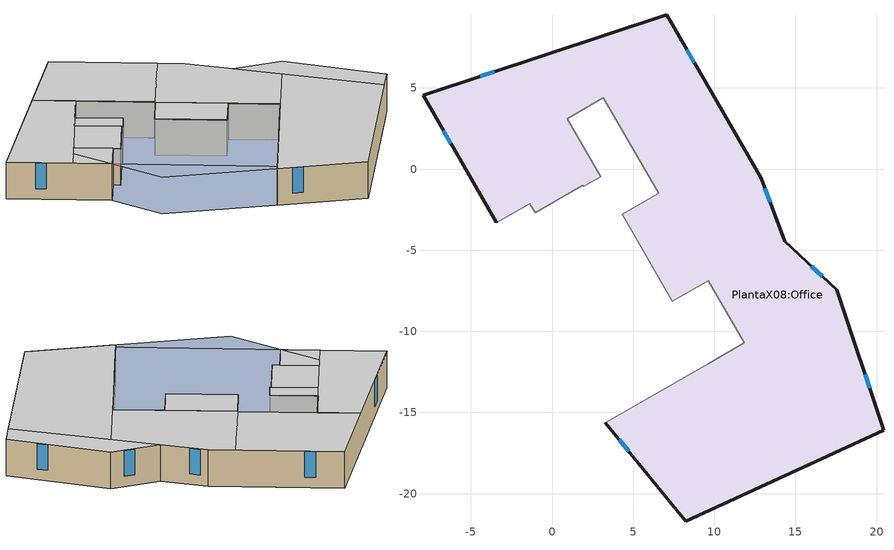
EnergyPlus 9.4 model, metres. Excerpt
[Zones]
PlantaX08:Office
 floor adiabatic (Forjado interior Aljarafe Center oficinas): 16.1,-18.09 8.25,-21.7 3.29,-15.64 11.84,-10.7 z31.44; 16.13,-18.07 16.1,-18.09 9.63,-6.87 9.66,-6.85 z31.44; 9.66,-6.85 7.42,-8.15 4.32,-2.77 6.56,-1.48 z31.44; 14.34,-4.45 6.81,2.6 10,4.44 12.88,-0.56 z31.44; 20.45,-16.09 16.13,-18.07 4.86,1.47 6.81,2.6 17.53,-7.42 z31.44; 2.99,-0.47 1.95,-1.07 1.9,-0.98 2.94,-0.38 z31.44; 2.94,-0.38 -1.05,-2.68 -1.37,-2.12 2.61,0.18 z31.44; 10,4.44 4.86,1.47 3.16,4.41 8.3,7.38 z31.44; 8.3,7.38 0.92,3.12 -1.19,6.78 7.07,9.51 z31.44; 2.61,0.18 -3.43,-3.31 -7.96,4.54 -1.19,6.78 z31.44
 wall outside (Fachada exterior Aljarafe Center oficinas): 3.29,-15.64 8.25,-21.7 20.45,-16.09 17.53,-7.42 14.34,-4.45 12.88,-0.56 7.07,9.51 -7.96,4.54 -3.45,-3.27 -3.45,-3.32 z31.44:35.18
 wall adiabatic (Particion interna Aljarafe Center oficinas): -3.45,-3.32 -1.37,-2.12 -1.05,-2.68 1.9,-0.98 1.95,-1.07 2.99,-0.47 0.92,3.12 3.16,4.41 6.56,-1.48 4.32,-2.77 7.42,-8.15 9.63,-6.87 11.84,-10.7 9.63,-11.98 5.64,-14.28 3.29,-15.64 z31.44:35.18
 window x5 (Vidrio Aljarafe Center Clr 6mm/12mm Air - 1001): 8.77,6.57 8.31,7.36 z32.52:35.14
 window x4 (Vidrio Aljarafe Center Clr 6mm/12mm Air - 1001): -3.56,6 -4.43,5.71 / -6.7,2.36 -6.24,1.57 / 19.58,-13.5 19.29,-12.63 z32.52:35.14
 window x3 (Vidrio Aljarafe Center Clr 6mm/12mm Air - 1001): 4.13,-16.67 4.71,-17.38 z32.52:35.14
 window x2 (Vidrio Aljarafe Center Clr 6mm/12mm Air - 1001): 16.65,-6.6 15.98,-5.98 z32.52:35.14
 window (Vidrio Aljarafe Center Clr 6mm/12mm Air - 1001): 13.43,-2.03 13.11,-1.18 z32.52:35.14
 ceiling adiabatic (Forjado interior Aljarafe Center oficinas_Reversed): 18.98,-16.77 20.45,-16.09 17.53,-7.42 14.34,-4.45 z35.18; -3.45,-3.27 -3.82,0.38 -5.12,-0.37 z35.18; -3.45,-3.32 -1.37,-2.12 -3.07,0.82 -3.82,0.38 z35.18; -1.05,-2.68 1.9,-0.98 -0.12,2.52 -3.07,0.82 z35.18; 1.95,-1.07 2.99,-0.47 0.92,3.12 -0.12,2.52 z35.18; -5.12,-0.37 3.13,4.39 1.28,7.6 -7.96,4.54 z35.18; 7.42,-8.15 9.63,-6.87 6.53,-1.5 4.32,-2.77 z35.18; 3.13,4.39 3.16,4.41 1.32,7.61 1.28,7.6 z35.18; 6.56,-1.48 11.7,1.49 7.07,9.51 1.32,7.61 z35.18; 11.84,-10.7 15.83,-8.4 12.88,-0.56 11.7,1.49 6.53,-1.5 z35.18; 8.25,-21.7 18.98,-16.77 15.83,-8.4 3.29,-15.64 z35.18
shading: -3.45,-3.27 -4.35,5.73 -7.96,4.54 z31.44; 18.98,-16.77 20.45,-16.09 17.53,-7.42 14.34,-4.45 z31.44; 8.25,-21.7 18.98,-16.77 12.88,-0.56 7.07,9.51 -4.35,5.73 -2.98,-8 z31.44; 14.34,-4.45 1.41,7.64 7.07,9.51 12.88,-0.56 z35.18; 4.64,-17.29 -2.98,-8 -3.45,-3.27 z35.18; 20.45,-16.09 8.25,-21.7 4.64,-17.29 -7.96,4.54 1.41,7.64 17.53,-7.42 z35.18
[Building]
Building: North Axis=0; Terrain=Suburbs; Loads Convergence Tolerance Value=0.04; Temperature Convergence Tolerance Value=0.4; Solar Distribution=FullExteriorWithReflections; Maximum Number of Warmup Days=25; Minimum Number of Warmup Days=6
[Site:Location]
CICSE Aljarafe center (01-01:31-12)  (01-01:31-12): Latitude=37.42; Longitude=-5.9; Time Zone=1; Elevation=9
[SizingPeriod:DesignDay] Day of Month=15; Humidity Condition Type=WetBulb; Barometric Pressure=101216.9; Wind Direction=0; Rain Indicator=No; Snow Indicator=No
Name | Month | Day Type | Maximum DryBulb Temperature | Daily DryBulb Temperature Range | Wetbulb or DewPoint at Maximum DryBulb | Wind Speed | Daylight Saving Time Indicator | Solar Model Indicator | Sky Clearness
Summer Design Day in CICSE Aljarafe center (01-01:31-12) Jul | 7 | SummerDesignDay | 39.8 | 16.1 | 23.6 | 0 | Yes | ASHRAEClearSky | 0.98
Winter Design Day in CICSE Aljarafe center (01-01:31-12) | 1 | WinterDesignDay | 1.9 | 0 | 1.9 | 10.2 | No |  | 0
[Site:GroundTemperature:BuildingSurface]
18, 18, 18, 18, 18, 18, 18, 18, 18, 18, 18, 18
[Site:GroundTemperature:FCfactorMethod]
January Ground Temperature=13.6; February Ground Temperature=11.2; March Ground Temperature=10.55; April Ground Temperature=11.12; May Ground Temperature=14.35; June Ground Temperature=17.97; July Ground Temperature=21.38; August Ground Temperature=23.85; September Ground Temperature=24.57; October Ground Temperature=23.41; November Ground Temperature=20.62; December Ground Temperature=17.1
[Site:GroundTemperature:Shallow]
14, 14, 14, 14, 14, 14, 14, 14, 14, 14, 14, 14
[Site:GroundTemperature:Deep]
14, 14, 14, 14, 14, 14, 14, 14, 14, 14, 14, 14
[Site:GroundReflectance]
0.2, 0.2, 0.2, 0.2, 0.2, 0.2, 0.2, 0.2, 0.2, 0.2, 0.2, 0.2
[Site:GroundReflectance:SnowModifier]
2, 2
[Site:WaterMainsTemperature]
Calculation Method=Correlation; Annual Average Outdoor Air Temperature=10; Maximum Difference In Monthly Average Outdoor Air Temperatures=20
[Material] Roughness=Rough; Thermal Absorptance=0.9
Name | Thickness | Conductivity | Density | Specific Heat | Solar Absorptance | Visible Absorptance
Placa de yeso laminado [PYL] 750 < d < 900_.015 | 0.015 | 0.25 | 825 | 1000 | 0.5 | 0.5
FR Sin Entrevigado -Canto 350 mm_.35 | 0.35 | 4.375 | 2350 | 1000 | 0.6 | 0.6
Marmol [2600 < d < 2800]_.045 | 0.045 | 3.5 | 2700 | 1000 | 0.58 | 0.58
Concrete cast - glass reinforced_.1 | 0.1 | 0.9 | 1950 | 840 | 0.6 | 0.6
MW Lana mineral [0.05 W/[mK]]_.04 | 0.04 | 0.05 | 40 | 1000 | 0.6 | 0.6
Placa de yeso laminado [PYL] 750 < d < 900_.013 | 0.013 | 0.25 | 825 | 1000 | 0.5 | 0.5
Gypsum Plasterboard_.025 | 0.025 | 0.25 | 900 | 1000 | 0.5 | 0.5
MW Lana mineral [0.05 W/[mK]]_.1 | 0.1 | 0.05 | 40 | 1000 | 0.6 | 0.6
[Material:NoMass] Roughness=Rough; Thermal Absorptance=0.9; Solar Absorptance=0.7; Visible Absorptance=0.7
Name | Thermal Resistance
1_RVAL_2; 1_RVAL_4; 3_RVAL_2; 3_RVAL_4 | 0.15
5_RVAL_2 | 0.18
[WindowMaterial:Glazing]
3: Optical Data Type=SpectralAverage; Thickness=0.006; Solar Transmittance at Normal Incidence=0.775; Front Side Solar Reflectance at Normal Incidence=0.071; Back Side Solar Reflectance at Normal Incidence=0.071; Visible Transmittance at Normal Incidence=0.881; Front Side Visible Reflectance at Normal Incidence=0.08; Back Side Visible Reflectance at Normal Incidence=0.08; Infrared Transmittance at Normal Incidence=0; Front Side Infrared Hemispherical Emissivity=0.84; Back Side Infrared Hemispherical Emissivity=0.84; Conductivity=0.9; Dirt Correction Factor for Solar and Visible Transmittance=1
[WindowMaterial:Gas]
1017: Gas Type=Air; Thickness=0.012
[Construction]
Forjado interior Aljarafe Center oficinas: Placa de yeso laminado [PYL] 750 < d < 900_.015, 1_RVAL_2, FR Sin Entrevigado -Canto 350 mm_.35, 1_RVAL_4, Marmol [2600 < d < 2800]_.045
Forjado interior Aljarafe Center oficinas_Reversed: Marmol [2600 < d < 2800]_.045, 3_RVAL_2, FR Sin Entrevigado -Canto 350 mm_.35, 3_RVAL_4, Placa de yeso laminado [PYL] 750 < d < 900_.015
Fachada exterior Aljarafe Center oficinas: Concrete cast - glass reinforced_.1, 5_RVAL_2, MW Lana mineral [0.05 W/[mK]]_.04, Placa de yeso laminado [PYL] 750 < d < 900_.013
Particion interna Aljarafe Center oficinas: Gypsum Plasterboard_.025, MW Lana mineral [0.05 W/[mK]]_.1, Gypsum Plasterboard_.025
Vidrio Aljarafe Center Clr 6mm/12mm Air - 1001: 3, 1017, 3
[Zone]
PlantaX08:Office: Type=1; Multiplier=1; Volume=843.6251; Floor Area=312.3717; Zone Inside Convection Algorithm=TARP; Part of Total Floor Area=Yes
[ShadingProperty:Reflectance] Diffuse Solar Reflectance of Unglazed Part of Shading Surface=.4; Diffuse Visible Reflectance of Unglazed Part of Shading Surface=.4; Fraction of Shading Surface That Is Glazed=0
Name | Shading Surface
 | Aljarafe Center - Planta +00 - Surface 1 (1)
 | Aljarafe Center - Planta +00 - Surface 2 (2)
 | Aljarafe Center - Planta +00 - Surface 3 (3)
 | Aljarafe Center - Planta +00 - Surface 4 (4)
 | Aljarafe Center - Planta +00 - Surface 5 (5)
 | Aljarafe Center - Planta +00 - Surface 6 (6)
 | Aljarafe Center - Planta +00 - Surface 7 (7)
 | Aljarafe Center - Planta +00 - Surface 8 (8)
 | Aljarafe Center - Planta +00 - Surface 9 (9)
 | Aljarafe Center - Planta +00 - Surface 10 (10)
 | Aljarafe Center - Planta +00 - Surface 11 (11)
 | Aljarafe Center - Planta +00 - Surface 12 (12)
 | Aljarafe Center - Planta +00 - Surface 13 (13)
 | Aljarafe Center - Planta +00 - Surface 14 (14)
 | Aljarafe Center - Planta +00 - Surface 15 (15)
 | Aljarafe Center - Planta +00 - Surface 16 (16)
 | Aljarafe Center - Planta +00 - Surface 17 (17)
 | Aljarafe Center - Planta +00 - Surface 18 (18)
 | Aljarafe Center - Planta +00 - Surface 19 (19)
 | Aljarafe Center - Planta +00 - Surface 20 (20)
 | Aljarafe Center - Planta +00 - Surface 21 (21)
 | Aljarafe Center - Planta +00 - Surface 22 (22)
 | Aljarafe Center - Planta +00 - Surface 23 (23)
 | Aljarafe Center - Planta +00 - Surface 24 (24)
 | Aljarafe Center - Planta +00 - Surface 25 (25)
 | Aljarafe Center - Planta +00 - Surface 26 (26)
 | Aljarafe Center - Planta +00 - Surface 27 (27)
 | Aljarafe Center - Planta +00 - Surface 28 (28)
 | Aljarafe Center - Planta +00 - Surface 29 (29)
 | Aljarafe Center - Planta +00 - Surface 30 (30)
 | Aljarafe Center - Planta +00 - Surface 31 (31)
 | Aljarafe Center - Planta +00 - Surface 32 (32)
 | Aljarafe Center - Planta +00 - Surface 33 (33)
 | Aljarafe Center - Planta +00 - Surface 34 (34)
 | Aljarafe Center - Planta +00 - Surface 35 (35)
 | Aljarafe Center - Planta +00 - Surface 36 (36)
 | Aljarafe Center - Planta +00 - Surface 37 (37)
 | Aljarafe Center - Planta +00 - Surface 38 (38)
 | Aljarafe Center - Planta +00 - Surface 39 (39)
 | Aljarafe Center - Planta +00 - Surface 40 (40)
 | Aljarafe Center - Planta +00 - Surface 41 (41)
 | Aljarafe Center - Planta +01 - Surface 1 (42)
 | Aljarafe Center - Planta +01 - Surface 2 (43)
 | Aljarafe Center - Planta +01 - Surface 3 (44)
 | Aljarafe Center - Planta +01 - Surface 4 (45)
 | Aljarafe Center - Planta +01 - Surface 5 (46)
 | Aljarafe Center - Planta +01 - Surface 6 (47)
 | Aljarafe Center - Planta +01 - Surface 7 (48)
 | Aljarafe Center - Planta +01 - Surface 8 (49)
 | Aljarafe Center - Planta +01 - Surface 9 (50)
 | Aljarafe Center - Planta +01 - Surface 10 (51)
 | Aljarafe Center - Planta +01 - Surface 11 (52)
 | Aljarafe Center - Planta +01 - Surface 12 (53)
 | Aljarafe Center - Planta +01 - Surface 13 (54)
 | Aljarafe Center - Planta +01 - Surface 14 (55)
 | Aljarafe Center - Planta +01 - Surface 15 (56)
 | Aljarafe Center - Planta +01 - Surface 16 (57)
 | Aljarafe Center - Planta +01 - Surface 17 (58)
 | Aljarafe Center - Planta +01 - Surface 18 (59)
 | Aljarafe Center - Planta +01 - Surface 19 (60)
 | Aljarafe Center - Planta +01 - Surface 20 (61)
 | Aljarafe Center - Planta +01 - Surface 21 (62)
 | Aljarafe Center - Hotel - Surface 1 (63)
 | Aljarafe Center - Hotel - Surface 2 (64)
 | Aljarafe Center - Hotel - Surface 3 (65)
 | Aljarafe Center - Hotel - Surface 4 (66)
 | Aljarafe Center - Hotel - Surface 5 (67)
 | Aljarafe Center - Hotel - Surface 6 (68)
 | Aljarafe Center - Hotel - Surface 7 (69)
 | Aljarafe Center - Hotel - Surface 8 (70)
 | Aljarafe Center - Hotel - Surface 9 (71)
 | Aljarafe Center - Hotel - Surface 10 (72)
 | Aljarafe Center - Hotel - Surface 11 (73)
 | Aljarafe Center - Hotel - Surface 12 (74)
 | Aljarafe Center - Hotel - Surface 13 (75)
 | Aljarafe Center - Hotel - Surface 14 (76)
 | Aljarafe Center - Hotel - Surface 15 (77)
 | Aljarafe Center - Planta +03-07 - Surface 1 (78)
 | Aljarafe Center - Planta +03-07 - Surface 2 (79)
 | Aljarafe Center - Planta +03-07 - Surface 3 (80)
 | Aljarafe Center - Planta +03-07 - Surface 4 (81)
 | Aljarafe Center - Planta +03-07 - Surface 5 (82)
 | Aljarafe Center - Planta +03-07 - Surface 6 (83)
 | Aljarafe Center - Planta +03-07 - Surface 7 (84)
 | Aljarafe Center - Planta +03-07 - Surface 8 (85)
 | Aljarafe Center - Planta +03-07 - Surface 9 (86)
 | Aljarafe Center - Planta +03-07 - Surface 10 (87)
 | Aljarafe Center - Planta +03-07 - Surface 11 (88)
 | Aljarafe Center - Planta +03-07 - Surface 12 (89)
 | Aljarafe Center - Planta +03-07 - Surface 13 (90)
 | Aljarafe Center - Planta +03-07 - Surface 14 (91)
 | Aljarafe Center - Planta +03-07 - Surface 15 (92)
 | Aljarafe Center - Component block 1 - Surface 1 (93)
 | Aljarafe Center - Component block 1 - Surface 2 (94)
 | Aljarafe Center - Component block 1 - Surface 3 (95)
 | Aljarafe Center - Component block 1 - Surface 4 (96)
 | Aljarafe Center - Component block 1 - Surface 5 (97)
 | Aljarafe Center - Component block 1 - Surface 6 (98)
 | Aljarafe Center - Component block 1 - Surface 7 (99)
 | Aljarafe Center - Component block 1 - Surface 8 (100)
 | Aljarafe Center - Component block 1 - Surface 9 (101)
 | Aljarafe Center - Component block 1 - Surface 10 (102)
 | Aljarafe Center - Component block 1 - Surface 11 (103)
 | Aljarafe Center - Component block 1 - Surface 12 (104)
 | Aljarafe Center - Component block 1 - Surface 13 (105)
 | Aljarafe Center - Component block 1 - Surface 14 (106)
 | Aljarafe Center - Component block 1 - Surface 15 (107)
[PEOPLE]
People PlantaX08:Office: Zone or ZoneList=PlantaX08:Office; Number of People Schedule=On; Number of People Calculation Method=People/Area; People per Zone Floor Area=0.111; Fraction Radiant=0.3; Sensible Heat Fraction=AutoCalculate; Activity Level Schedule=Activity Schedule 42268; Carbon Dioxide Generation Rate=3.82e-08; Enable ASHRAE 55 Comfort Warnings=No; Mean Radiant Temperature Calculation Type=ZoneAveraged; Work Efficiency Schedule=Work efficiency; Clothing Insulation Calculation Method=ClothingInsulationSchedule; Clothing Insulation Schedule=Clothing Schedule 42268; Air Velocity Schedule=Default Air Velocity for Comfort Calculations; Thermal Comfort Model 1 Type=Fanger
[Lights]
PlantaX08:Office General lighting: Zone or ZoneList=PlantaX08:Office; Schedule=Office_OpenOff_Light; Design Level Calculation Method=Watts/Area; Watts per Zone Floor Area=11.54; Return Air Fraction=0; Fraction Radiant=0.72; Fraction Visible=0.18; Fraction Replaceable=1; EndUse Subcategory=ELECTRIC EQUIPMENT#PlantaX08:Office#GeneralLights
[ZoneInfiltration:DesignFlowRate]
PlantaX08:Office Infiltration: Zone or ZoneList=PlantaX08:Office; Schedule=On 24/7; Design Flow Rate Calculation Method=Flow/zone; Design Flow Rate=0.164038; Constant Term Coefficient=1; Temperature Term Coefficient=0; Velocity Term Coefficient=0; Velocity Squared Term Coefficient=0
[DesignSpecification:OutdoorAir]
PlantaX08:Office Design Specification Outdoor Air Object: Outdoor Air Method=Flow/Person; Outdoor Air Flow per Person=0; Outdoor Air Flow per Zone Floor Area=0; Outdoor Air Flow per Zone=0.703021; Outdoor Air Flow Air Changes per Hour=0; Outdoor Air Schedule=On 24/7
[DesignSpecification:ZoneAirDistribution]
PlantaX08:Office Design Specification Zone Air Distribution Object: Zone Air Distribution Effectiveness in Cooling Mode=1; Zone Air Distribution Effectiveness in Heating Mode=1; Zone Secondary Recirculation Fraction=0
[Sizing:Zone]
PlantaX08:Office: Zone Cooling Design Supply Air Temperature Input Method=SupplyAirTemperature; Zone Cooling Design Supply Air Temperature=14; Zone Cooling Design Supply Air Temperature Difference=5; Zone Heating Design Supply Air Temperature Input Method=SupplyAirTemperature; Zone Heating Design Supply Air Temperature=50; Zone Heating Design Supply Air Temperature Difference=15; Zone Cooling Design Supply Air Humidity Ratio=0.009; Zone Heating Design Supply Air Humidity Ratio=0.004; Design Specification Outdoor Air Object=PlantaX08:Office Design Specification Outdoor Air Object; Zone Heating Sizing Factor=1.25; Zone Cooling Sizing Factor=1.15; Cooling Design Air Flow Method=DesignDay; Cooling Design Air Flow Rate=0; Cooling Minimum Air Flow per Zone Floor Area=0.00076; Cooling Minimum Air Flow=0; Cooling Minimum Air Flow Fraction=0; Heating Design Air Flow Method=DesignDay; Heating Design Air Flow Rate=0; Heating Maximum Air Flow per Zone Floor Area=0.00203; Heating Maximum Air Flow=0.14158; Heating Maximum Air Flow Fraction=0.3; Design Specification Zone Air Distribution Object=PlantaX08:Office Design Specification Zone Air Distribution Object; Account for Dedicated Outdoor Air System=Yes; Dedicated Outdoor Air System Control Strategy=NeutralSupplyAir; Dedicated Outdoor Air Low Setpoint Temperature for Design=autosize; Dedicated Outdoor Air High Setpoint Temperature for Design=autosize
[ZoneControl:Thermostat]
PlantaX08:Office Thermostat: Zone or ZoneList=PlantaX08:Office; Control Type Schedule=Control type schedule: Always 4; Control 1=PlantaX08:Office Dual SP
[ZoneControl:Thermostat:ThermalComfort]
PlantaX08:Office Comfort Control: Zone or ZoneList=PlantaX08:Office; Averaging Method=PeopleAverage; Minimum DryBulb Temperature Setpoint=12.8; Maximum DryBulb Temperature Setpoint=40; Thermal Comfort Control Type Schedule=Zone Comfort Control Type Sched; Thermal Comfort Control 1=PlantaX08:Office Dual Comfort Setpoint
[ThermostatSetpoint:DualSetpoint]
PlantaX08:Office Dual SP: Heating Setpoint Temperature Schedule=PlantaX08:Office Heating Setpoint Schedule; Cooling Setpoint Temperature Schedule=PlantaX08:Office Cooling Setpoint Schedule
[ThermostatSetpoint:ThermalComfort:Fanger:DualSetpoint]
PlantaX08:Office Dual Comfort Setpoint: Fanger Thermal Comfort Heating Schedule=PMV_H_SP_PlantaX08_Office; Fanger Thermal Comfort Cooling Schedule=PMV_C_SP_PlantaX08_Office
[ZoneHVAC:TerminalUnit:VariableRefrigerantFlow]
PlantaX08:Office VRF Indoor Unit: Terminal Unit Availability Schedule=On 24/7; Cooling Supply Air Flow Rate=autosize; No Cooling Supply Air Flow Rate=autosize; Heating Supply Air Flow Rate=autosize; No Heating Supply Air Flow Rate=autosize; Cooling Outdoor Air Flow Rate=0; Heating Outdoor Air Flow Rate=0; No Load Outdoor Air Flow Rate=0; Supply Air Fan Operating Mode Schedule=On 24/7; Supply Air Fan Placement=DrawThrough; Supply Air Fan Object=PlantaX08:Office VRF Indoor Unit Supply Fan; Cooling Coil Object=PlantaX08:Office VRF Indoor Unit DX Cooling Coil; Heating Coil Object=PlantaX08:Office VRF Indoor Unit DX Heating Coil; Zone Terminal Unit On Parasitic Electric Energy Use=30; Zone Terminal Unit Off Parasitic Electric Energy Use=20
[Zone equipment]
PlantaX08:Office: PlantaX08:Office VRF Indoor Unit
[Fan:ConstantVolume]
PlantaX08:Office VRF Indoor Unit Supply Fan: Availability Schedule=On 24/7; Fan Total Efficiency=0.7; Pressure Rise=100; Maximum Flow Rate=autosize; Motor Efficiency=0.9; Motor In Airstream Fraction=1; EndUse Subcategory=General
[Coil:Cooling:DX:VariableRefrigerantFlow]
PlantaX08:Office VRF Indoor Unit DX Cooling Coil: Availability Schedule=On 24/7; Gross Rated Total Cooling Capacity=autosize; Gross Rated Sensible Heat Ratio=autosize; Rated Air Flow Rate=autosize; Cooling Capacity Ratio Modifier Function of Temperature Curve=VRFTUCoolCapFT; Cooling Capacity Modifier Curve Function of Flow Fraction=VRFACCoolCapFFF
[Coil:Heating:DX:VariableRefrigerantFlow]
PlantaX08:Office VRF Indoor Unit DX Heating Coil: Availability Schedule=On 24/7; Gross Rated Heating Capacity=autosize; Rated Air Flow Rate=autosize; Heating Capacity Ratio Modifier Function of Temperature Curve=VRFTUHeatCapFT; Heating Capacity Modifier Function of Flow Fraction Curve=VRFACCoolCapFFF
[AirConditioner:VariableRefrigerantFlow]
Heat Pump=VRF Outdoor Unit; Availability Schedule=On 24/7; Gross Rated Total Cooling Capacity=autosize; Gross Rated Cooling COP=3.3; Minimum Outdoor Temperature in Cooling Mode=-6; Maximum Outdoor Temperature in Cooling Mode=80; Cooling Capacity Ratio Modifier Function of Low Temperature Curve=VRFCoolCapFT; Cooling Capacity Ratio Boundary Curve=VRFCoolCapFTBoundary; Cooling Capacity Ratio Modifier Function of High Temperature Curve=VRFCoolCapFTHi; Cooling Energy Input Ratio Modifier Function of Low Temperature Curve=VRFCoolEIRFT; Cooling Energy Input Ratio Boundary Curve=VRFCoolEIRFTBoundary; Cooling Energy Input Ratio Modifier Function of High Temperature Curve=VRFCoolEIRFTHi; Cooling Energy Input Ratio Modifier Function of Low PartLoad Ratio Curve=CoolingEIRLowPLR; Cooling Energy Input Ratio Modifier Function of High PartLoad Ratio Curve=CoolingEIRHiPLR; Cooling Combination Ratio Correction Factor Curve=CoolingCombRatio; Cooling PartLoad Fraction Correlation Curve=VRFCPLFFPLR; Gross Rated Heating Capacity=autosize; Rated Heating Capacity Sizing Ratio=1; Gross Rated Heating COP=3.4; Minimum Outdoor Temperature in Heating Mode=-20; Maximum Outdoor Temperature in Heating Mode=40; Heating Capacity Ratio Modifier Function of Low Temperature Curve=VRFHeatCapFT; Heating Capacity Ratio Boundary Curve=VRFHeatCapFTBoundary; Heating Capacity Ratio Modifier Function of High Temperature Curve=VRFHeatCapFTHi; Heating Energy Input Ratio Modifier Function of Low Temperature Curve=VRFHeatEIRFT; Heating Energy Input Ratio Boundary Curve=VRFHeatEIRFTBoundary; Heating Energy Input Ratio Modifier Function of High Temperature Curve=VRFHeatEIRFTHi; Heating Performance Curve Outdoor Temperature Type=WetBulbTemperature; Heating Energy Input Ratio Modifier Function of Low PartLoad Ratio Curve=HeatingEIRLowPLR; Heating Energy Input Ratio Modifier Function of High PartLoad Ratio Curve=HeatingEIRHiPLR; Heating Combination Ratio Correction Factor Curve=HeatingCombRatio; Heating PartLoad Fraction Correlation Curve=VRFCPLFFPLR; Minimum Heat Pump PartLoad Ratio=0.2; Master Thermostat Priority Control Type=LoadPriority; Zone Terminal Unit List=VRF Outdoor Unit Zone List; Heat Pump Waste Heat Recovery=Yes; Equivalent Piping Length used for Piping Correction Factor in Cooling Mode=50; Vertical Height used for Piping Correction Factor=15; Piping Correction Factor for Length in Cooling Mode Curve=CoolingLengthCorrectionFactor; Piping Correction Factor for Height in Cooling Mode Coefficient=0; Equivalent Piping Length used for Piping Correction Factor in Heating Mode=50; Piping Correction Factor for Length in Heating Mode Curve=VRF Piping Correction Factor for Length in Heating Mode; Piping Correction Factor for Height in Heating Mode Coefficient=0; Crankcase Heater Power per Compressor=15; Number of Compressors=2; Ratio of Compressor Size to Total Compressor Capacity=0.5; Maximum Outdoor DryBulb Temperature for Crankcase Heater=5; Defrost Strategy=Resistive; Defrost Control=Timed; Defrost Time Period Fraction=0; Resistive Defrost Heater Capacity=autosize; Maximum Outdoor Drybulb Temperature for Defrost Operation=5; Condenser Type=AirCooled; Water Condenser Volume Flow Rate=autosize; Evaporative Condenser Effectiveness=0.9; Evaporative Condenser Air Flow Rate=autosize; Evaporative Condenser Pump Rated Power Consumption=autosize; Basin Heater Capacity=0; Basin Heater Setpoint Temperature=2; Basin Heater Operating Schedule=On 24/7; Fuel Type=Electricity; Minimum Outdoor Temperature in Heat Recovery Mode=-10; Maximum Outdoor Temperature in Heat Recovery Mode=40; Heat Recovery Cooling Capacity Modifier Curve=VRF Heat Recovery Cooling Capacity Modifier; Initial Heat Recovery Cooling Capacity Fraction=0.5; Heat Recovery Cooling Capacity Time Constant=0.15; Heat Recovery Cooling Energy Modifier Curve=VRF Heat Recovery Cooling Energy Modifier; Initial Heat Recovery Cooling Energy Fraction=1; Heat Recovery Cooling Energy Time Constant=0; Heat Recovery Heating Capacity Modifier Curve=VRF Heat Recovery Heating Capacity Modifier; Initial Heat Recovery Heating Capacity Fraction=1; Heat Recovery Heating Capacity Time Constant=0.15; Heat Recovery Heating Energy Modifier Curve=VRF Heat Recovery Heating Energy Modifier; Initial Heat Recovery Heating Energy Fraction=1; Heat Recovery Heating Energy Time Constant=0
[ZoneTerminalUnitList]
VRF Outdoor Unit Zone List: Zone Terminal Unit Name 1=PlantaX08:Office VRF Indoor Unit
[ENERGYMANAGEMENTSYSTEM:SENSOR] OutputVariable or OutputMeter Index Key=People PlantaX08:Office
Name | OutputVariable or OutputMeter
PMV_PlantaX08_Office | Zone Thermal Comfort Fanger Model PMV
People_Occupant_Count_PlantaX08_Office | People Occupant Count
[ENERGYMANAGEMENTSYSTEM:ACTUATOR] Actuated Component Type=Schedule:Compact; Actuated Component Control Type=Schedule Value
Name | Actuated Component Unique
PMV_H_SP_act_PlantaX08_Office | PMV_H_SP_PlantaX08_Office
PMV_C_SP_act_PlantaX08_Office | PMV_C_SP_PlantaX08_Office
[ENERGYMANAGEMENTSYSTEM:PROGRAMCALLINGMANAGER]
set_cooling_season_input_data: BeginTimestepBeforePredictor; set_cooling_season_input_data
set_cooling_season: BeginTimestepBeforePredictor; set_cooling_season
set_zone_input_data_PlantaX08_Office: BeginTimestepBeforePredictor; set_zone_input_data_PlantaX08_Office
apply_aPMV_PlantaX08_Office: BeginTimestepBeforePredictor; apply_aPMV_PlantaX08_Office
monitor_aPMV_PlantaX08_Office: BeginTimestepBeforePredictor; monitor_aPMV_PlantaX08_Office
count_aPMV_comfort_hours_PlantaX08_Office: BeginTimestepBeforePredictor; count_aPMV_comfort_hours_PlantaX08_Office
[ENERGYMANAGEMENTSYSTEM:PROGRAM]
set_cooling_season_input_data: set CoolSeasonStart = 120; set CoolSeasonEnd = 210
set_cooling_season: if CoolSeasonEnd > CoolSeasonStart; if (DayOfYear >= CoolSeasonStart) && (DayOfYear < CoolSeasonEnd); set CoolingSeason = 1; else; set CoolingSeason = 0; endif; elseif CoolSeasonStart > CoolSeasonEnd; if (DayOfYear >= CoolSeasonStart) || (DayOfYear < CoolSeasonEnd); set CoolingSeason = 1; else; set CoolingSeason = 0; endif; endif
set_zone_input_data_PlantaX08_Office: set adap_coeff_cooling_PlantaX08_Office = 0; set adap_coeff_heating_PlantaX08_Office = 0; set pmv_cooling_sp_PlantaX08_Office = -0.5; set pmv_heating_sp_PlantaX08_Office = 0.5; set tolerance_cooling_sp_cooling_season_PlantaX08_Office = -0.1; set tolerance_cooling_sp_heating_season_PlantaX08_Office = -0.1; set tolerance_heating_sp_cooling_season_PlantaX08_Office = 0.1; set tolerance_heating_sp_heating_season_PlantaX08_Office = 0.1
apply_aPMV_PlantaX08_Office: if CoolingSeason == 1; set adap_coeff_PlantaX08_Office = adap_coeff_cooling_PlantaX08_Office; set tolerance_cooling_sp_PlantaX08_Office = tolerance_cooling_sp_cooling_season_PlantaX08_Office; set tolerance_heating_sp_PlantaX08_Office = tolerance_heating_sp_cooling_season_PlantaX08_Office; elseif CoolingSeason == 0; set adap_coeff_PlantaX08_Office = adap_coeff_heating_PlantaX08_Office; set tolerance_cooling_sp_PlantaX08_Office = tolerance_cooling_sp_heating_season_PlantaX08_Office; set tolerance_heating_sp_PlantaX08_Office = tolerance_heating_sp_heating_season_PlantaX08_Office; endif; set aPMV_H_SP_noTol_PlantaX08_Office = pmv_heating_sp_PlantaX08_Office/(1+adap_coeff_PlantaX08_Office*pmv_heating_sp_PlantaX08_Office); set aPMV_C_SP_noTol_PlantaX08_Office = pmv_cooling_sp_PlantaX08_Office/(1+adap_coeff_PlantaX08_Office*pmv_cooling_sp_PlantaX08_Office); set aPMV_H_SP_PlantaX08_Office = aPMV_H_SP_noTol_PlantaX08_Office+tolerance_heating_sp_PlantaX08_Office; set aPMV_C_SP_PlantaX08_Office = aPMV_C_SP_noTol_PlantaX08_Office+tolerance_cooling_sp_PlantaX08_Office; if People_Occupant_Count_PlantaX08_Office > 0; if aPMV_H_SP_PlantaX08_Office < 0; set PMV_H_SP_act_PlantaX08_Office = aPMV_H_SP_PlantaX08_Office; else; set PMV_H_SP_act_PlantaX08_Office = 0; endif; if aPMV_C_SP_PlantaX08_Office > 0; set PMV_C_SP_act_PlantaX08_Office = aPMV_C_SP_PlantaX08_Office; else; set PMV_C_SP_act_PlantaX08_Office = 0; endif; else; set PMV_H_SP_act_PlantaX08_Office = -100; set PMV_C_SP_act_PlantaX08_Office = 100; endif
monitor_aPMV_PlantaX08_Office: set aPMV_PlantaX08_Office = PMV_PlantaX08_Office/(1+adap_coeff_PlantaX08_Office*PMV_PlantaX08_Office)
count_aPMV_comfort_hours_PlantaX08_Office: if aPMV_PlantaX08_Office < aPMV_H_SP_noTol_PlantaX08_Office; set comfhour_PlantaX08_Office = 0; set discomfhour_cold_PlantaX08_Office = 1*ZoneTimeStep; set discomfhour_heat_PlantaX08_Office = 0; elseif aPMV_PlantaX08_Office > aPMV_C_SP_noTol_PlantaX08_Office; set comfhour_PlantaX08_Office = 0; set discomfhour_cold_PlantaX08_Office = 0; set discomfhour_heat_PlantaX08_Office = 1*ZoneTimeStep; else; set comfhour_PlantaX08_Office = 1*ZoneTimeStep; set discomfhour_cold_PlantaX08_Office = 0; set discomfhour_heat_PlantaX08_Office = 0; endif; if People_Occupant_Count_PlantaX08_Office > 0; set occupied_hour_PlantaX08_Office = 1*ZoneTimeStep; else; set occupied_hour_PlantaX08_Office = 0; endif; set discomfhour_PlantaX08_Office = discomfhour_cold_PlantaX08_Office + discomfhour_heat_PlantaX08_Office
[ENERGYMANAGEMENTSYSTEM:GLOBALVARIABLE]
CoolingSeason
CoolSeasonEnd
CoolSeasonStart
tolerance_cooling_sp_PlantaX08_Office
tolerance_cooling_sp_cooling_season_PlantaX08_Office
tolerance_cooling_sp_heating_season_PlantaX08_Office
tolerance_heating_sp_PlantaX08_Office
tolerance_heating_sp_cooling_season_PlantaX08_Office
tolerance_heating_sp_heating_season_PlantaX08_Office
adap_coeff_PlantaX08_Office
adap_coeff_heating_PlantaX08_Office
adap_coeff_cooling_PlantaX08_Office
pmv_heating_sp_PlantaX08_Office
pmv_cooling_sp_PlantaX08_Office
aPMV_PlantaX08_Office
comfhour_PlantaX08_Office
discomfhour_PlantaX08_Office
discomfhour_heat_PlantaX08_Office
discomfhour_cold_PlantaX08_Office
occupied_hour_PlantaX08_Office
aPMV_H_SP_PlantaX08_Office
aPMV_C_SP_PlantaX08_Office
aPMV_H_SP_noTol_PlantaX08_Office
aPMV_C_SP_noTol_PlantaX08_Office
[ENERGYMANAGEMENTSYSTEM:OUTPUTVARIABLE] Update Frequency=ZoneTimestep
Name | EMS Variable | Type of Data in Variable | Units
Adaptive Coefficient_PlantaX08_Office | adap_coeff_PlantaX08_Office | Averaged
aPMV_PlantaX08_Office | aPMV_PlantaX08_Office | Averaged
aPMV Heating Setpoint_PlantaX08_Office | aPMV_H_SP_PlantaX08_Office | Averaged
aPMV Cooling Setpoint_PlantaX08_Office | aPMV_C_SP_PlantaX08_Office | Averaged
aPMV Heating Setpoint No Tolerance_PlantaX08_Office | aPMV_H_SP_noTol_PlantaX08_Office | Averaged
aPMV Cooling Setpoint No Tolerance_PlantaX08_Office | aPMV_C_SP_noTol_PlantaX08_Office | Averaged
Comfortable Hours_PlantaX08_Office | comfhour_PlantaX08_Office | Summed | H
Discomfortable Hot Hours_PlantaX08_Office | discomfhour_heat_PlantaX08_Office | Summed | H
Discomfortable Cold Hours_PlantaX08_Office | discomfhour_cold_PlantaX08_Office | Summed | H
Discomfortable Total Hours_PlantaX08_Office | discomfhour_PlantaX08_Office | Summed | H
Occupied hours_PlantaX08_Office | occupied_hour_PlantaX08_Office | Summed | H
[Schedule:Compact]
On; On 24/7: Through: 12/31, For: AllDays, Until: 24:00, 1
Work efficiency: Through: 12/31, For: AllDays, Until: 24:00, 0
Zone Comfort Control Type Sched; Control type schedule: Always 4: Through: 12/31, For: AllDays, Until: 24:00, 4
Office_OpenOff_Light: Through: 31 Dec, For: Weekdays SummerDesignDay, Until: 07:00, 0, Until: 19:00, 1, Until: 24:00, 0, For: Weekends, Until: 24:00, 0, For: Holidays, Until: 24:00, 0, For: WinterDesignDay AllOtherDays, Until: 24:00, 0
Default Air Velocity for Comfort Calculations: Through: 12/31, For: AllDays, Until: 24:00, 0.137
Activity Schedule 42268: Through: 12/31, For: AllDays, Until: 24:00, 110.7
Clothing Schedule 42268: Through: 4/1, For: AllDays, Until: 24:00, 1, Through: 9/30, For: AllDays, Until: 24:00, .5, Through: 12/31, For: AllDays, Until: 24:00, 1
PlantaX08:Office Heating Setpoint Schedule: Through: 12/31, For: AllDays, Until: 24:00, 22
PlantaX08:Office Cooling Setpoint Schedule: Through: 12/31, For: AllDays, Until: 24:00, 24
[SCHEDULE:COMPACT]
PMV_H_SP_PlantaX08_Office; PMV_C_SP_PlantaX08_Office: Through: 12/31, For: AllDays, Until: 24:00, 1
[Curve:Linear] Minimum Value of x=1; Maximum Value of x=1.5
Name | Coefficient1 Constant | Coefficient2 x
CoolingCombRatio | 0.618055 | 0.381945
HeatingCombRatio | 0.96034 | 0.03966
[Curve:Quadratic]
Name | Coefficient1 Constant | Coefficient2 x | Coefficient3 x2 | Minimum Value of x | Maximum Value of x
VRFACCoolCapFFF | 0.8 | 0.2 | 0 | 0.5 | 1.5
CoolingEIRHiPLR | 1 | 0 | 0 | 1 | 1.5
VRFCPLFFPLR | 0.85 | 0.15 | 0 | 0 | 1
HeatingEIRHiPLR | 2.42944 | -2.23589 | 0.806452 | 1 | 1.5
[Curve:Cubic]
Name | Coefficient1 Constant | Coefficient2 x | Coefficient3 x2 | Coefficient4 x3 | Minimum Value of x | Maximum Value of x | Minimum Curve Output | Maximum Curve Output | Input Unit Type for X | Output Unit Type
VRFTUCoolCapFT | 0.504547 | 0.0288891 | -1.08194e-05 | 1.01359e-05 | 0 | 50 | 0.5 | 1.5 | Temperature | Dimensionless
VRFTUHeatCapFT | -0.390709 | 0.261815 | -0.0130432 | 0.000178132 | 0 | 50 | 0.5 | 1.5 | Temperature | Dimensionless
VRFCoolCapFTBoundary | 25.7347 | -0.0315004 | -0.014166 | 0 | 11 | 30 |  |  | Temperature
VRFCoolEIRFTBoundary | 25.7347 | -0.0315004 | -0.014166 | 0 | 15 | 24 |  |  | Temperature
CoolingEIRLowPLR | 0.462812 | -1.04024 | 2.17491 | -0.597482 | 0 | 1 |  |  | Temperature | Capacity
VRFHeatCapFTBoundary | -7.60009 | 3.0509 | -0.116284 | 0 | 15 | 27 |  |  | Temperature
VRFHeatEIRFTBoundary | -7.60009 | 3.0509 | -0.116284 | 0 | 15 | 27 | -20 | 15 | Temperature
HeatingEIRLowPLR | 0.140009 | 0.6415 | 0.133905 | 0.0845859 | 0 | 1 |  |  | Dimensionless | Dimensionless
[Curve:Biquadratic] Output Unit Type=Dimensionless
Name | Coefficient1 Constant | Coefficient2 x | Coefficient3 x2 | Coefficient4 y | Coefficient5 y2 | Coefficient6 xy | Minimum Value of x | Maximum Value of x | Minimum Value of y | Maximum Value of y | Input Unit Type for X | Input Unit Type for Y
VRFCoolCapFT | 0.576883 | 0.017448 | 0.000583269 | -1.76324e-06 | -7.474e-09 | -1.30413e-07 | 15 | 24 | -5 | 23 | Temperature | Temperature
VRFCoolCapFTHi | 0.686736 | 0.0207631 | 0.0005447 | -0.0016218 | -4.259e-07 | -0.0003392 | 15 | 24 | 16 | 43 | Temperature | Temperature
VRFCoolEIRFT | 0.989011 | -0.0234797 | 0.000199711 | 0.00596834 | -1.0289e-07 | -0.00015686 | 15 | 24 | -5 | 23 | Temperature | Temperature
VRFCoolEIRFTHi | 0.143515 | 0.0186004 | -0.0003954 | 0.0248522 | 0.00016329 | -0.0006244 | 15 | 24 | 16 | 43 | Temperature | Temperature
VRFHeatCapFT | 1.0146 | -0.0025067 | -0.000141599 | 0.0269316 | 1.83538e-06 | -0.000358147 | 15 | 27 | -20 | 15 | Temperature | Temperature
VRFHeatCapFTHi | 1.16113 | 0.0274789 | -0.00168795 | 0.00178338 | 2.03208e-06 | -6.8969e-05 | 15 | 27 | -10 | 15 | Temperature | Temperature
VRFHeatEIRFT | 0.874655 | -0.0131975 | 0.00110307 | -0.0133118 | 0.00089017 | -0.00012766 | 15 | 27 | -20 | 12 | Temperature | Temperature
VRFHeatEIRFTHi | 2.50401 | -0.0573677 | 4.07336e-05 | -0.129597 | 0.00135839 | 0.00317047 | 15 | 27 | -10 | 15 | Temperature | Temperature
CoolingLengthCorrectionFactor | 1.06938 | -0.0014951 | 2.56e-06 | -0.11511 | 0.0511169 | -0.0004369 | 8 | 175 | 0.5 | 1.5 | Temperature | Temperature
VRF Piping Correction Factor for Length in Heating Mode | 0.989916 | 0.001961 | -3.6e-05 | 0 | 0 | 0 | 7 | 106.5 | 1 | 1 | Distance | Dimensionless
VRF Heat Recovery Cooling Capacity Modifier; VRF Heat Recovery Heating Capacity Modifier | 0.9 | 0 | 0 | 0 | 0 | 0 | -100 | 100 | -100 | 100 | Temperature | Temperature
VRF Heat Recovery Cooling Energy Modifier; VRF Heat Recovery Heating Energy Modifier | 1.1 | 0 | 0 | 0 | 0 | 0 | -100 | 100 | -100 | 100 | Temperature | Temperature
